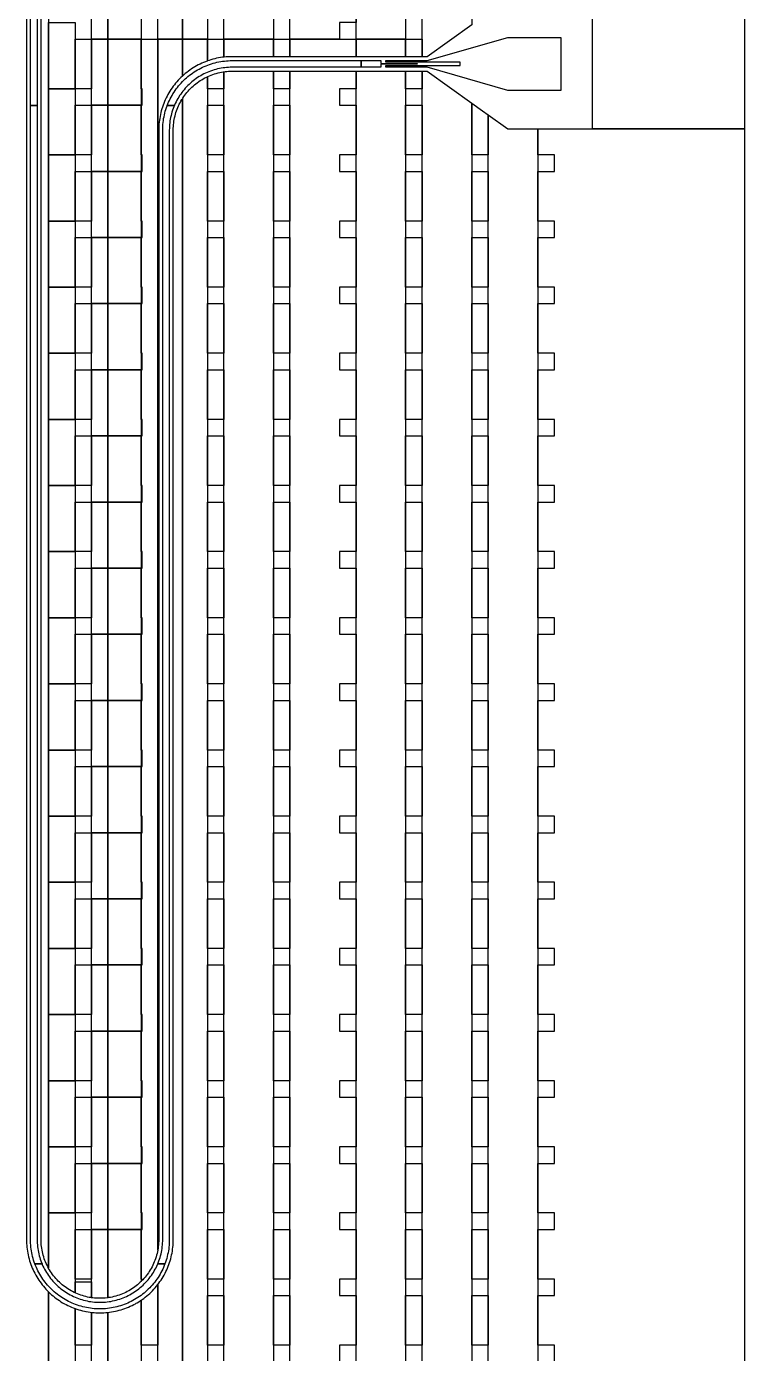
# Model space of a CAD drawing. Extents: x -4500 to 4500, y -3250 to 3250.
# Drawn here: x 3414 to 4500, y -1950 to 57 of the extents above; entities that cross this region are included whole.
import ezdxf

# ---------------------------------------------------------------- set-up
doc = ezdxf.new("R2010")
doc.units = 0
for name, color, linetype in [('L1D10', 1, 'CONTINUOUS'), ('L1D100', 4, 'CONTINUOUS'), ('L1D11', 2, 'CONTINUOUS')]:
    doc.layers.add(name, color=color, linetype=linetype)

# ---------------------------------------------------------------- blocks, each defined once
blk = doc.blocks.new('TOP_main_1_Cheese_100')
at = {"layer": 'L1D100'}
for points in [[(4500, 3250), (4500, -98), (4270, -98), (4270, 98)], [(3447, 2576.026), (3447, -1820.472), (3446.193, -1818.99), (3444.98, -1816.591), (3443.84, -1814.157), (3442.774, -1811.689), (3441.783, -1809.19), (3440.868, -1806.663), (3440.029, -1804.109), (3439.269, -1801.531), (3438.586, -1798.931), (3437.982, -1796.311), (3437.458, -1793.675), (3437.013, -1791.024), (3436.649, -1788.361), (3436.365, -1785.688), (3436.162, -1783.007), (3436.041, -1780.322), (3436, -1777.634), (3436, 1825.634)], [(3414, 1825.634), (3414, -1777.634), (3414.039, -1780.589), (3414.157, -1783.541), (3414.354, -1786.49), (3414.629, -1789.432), (3414.982, -1792.365), (3415.413, -1795.289), (3415.922, -1798.199), (3416.508, -1801.095), (3417.171, -1803.975), (3417.91, -1806.836), (3418.726, -1809.676), (3419.616, -1812.493), (3420.191, -1814.157), (3420.582, -1815.286), (3421.621, -1818.052), (3422.734, -1820.79), (3423.919, -1823.497), (3425.175, -1826.171), (3426.503, -1828.811), (3427.9, -1831.414), (3429.366, -1833.98), (3430.9, -1836.506), (3432.5, -1838.989), (3434.167, -1841.43), (3435.897, -1843.825), (3437.691, -1846.173), (3439.546, -1848.473), (3441.462, -1850.722), (3443.437, -1852.92), (3445.47, -1855.064), (3447, -1856.594), (3447, -2576.026)], [(3812.5, -3250), (3812.5, -11), (3912.5, -11), (3912.5, -37.5), (3887.5, -37.5), (3887.5, -62.5), (3912.5, -62.5), (3912.5, -137.5), (3887.5, -137.5), (3887.5, -162.5), (3912.5, -162.5), (3912.5, -237.5), (3887.5, -237.5), (3887.5, -262.5), (3912.5, -262.5), (3912.5, -337.5), (3887.5, -337.5), (3887.5, -362.5), (3912.5, -362.5), (3912.5, -437.5), (3887.5, -437.5), (3887.5, -462.5), (3912.5, -462.5), (3912.5, -537.5), (3887.5, -537.5), (3887.5, -562.5), (3912.5, -562.5), (3912.5, -637.5), (3887.5, -637.5), (3887.5, -662.5), (3912.5, -662.5), (3912.5, -737.5), (3887.5, -737.5), (3887.5, -762.5), (3912.5, -762.5), (3912.5, -837.5), (3887.5, -837.5), (3887.5, -862.5), (3912.5, -862.5), (3912.5, -937.5), (3887.5, -937.5), (3887.5, -962.5), (3912.5, -962.5), (3912.5, -1037.5), (3887.5, -1037.5), (3887.5, -1062.5), (3912.5, -1062.5), (3912.5, -1137.5), (3887.5, -1137.5), (3887.5, -1162.5), (3912.5, -1162.5), (3912.5, -1237.5), (3887.5, -1237.5), (3887.5, -1262.5), (3912.5, -1262.5), (3912.5, -1337.5), (3887.5, -1337.5), (3887.5, -1362.5), (3912.5, -1362.5), (3912.5, -1437.5), (3887.5, -1437.5), (3887.5, -1462.5), (3912.5, -1462.5), (3912.5, -1537.5), (3887.5, -1537.5), (3887.5, -1562.5), (3912.5, -1562.5), (3912.5, -1637.5), (3887.5, -1637.5), (3887.5, -1662.5), (3912.5, -1662.5), (3912.5, -1737.5), (3887.5, -1737.5), (3887.5, -1762.5), (3912.5, -1762.5), (3912.5, -1837.5), (3887.5, -1837.5), (3887.5, -1862.5), (3912.5, -1862.5), (3912.5, -1937.5), (3887.5, -1937.5), (3887.5, -1962.5)], [(3612.5, -2891.23), (3612.5, -1845.924), (3614.103, -1843.825), (3615.833, -1841.43), (3617.5, -1838.989), (3619.1, -1836.506), (3620.634, -1833.98), (3622.1, -1831.414), (3623.497, -1828.811), (3624.825, -1826.171), (3626.081, -1823.497), (3627.266, -1820.79), (3628.379, -1818.052), (3629.418, -1815.286), (3629.809, -1814.157), (3630.384, -1812.493), (3631.274, -1809.676), (3632.09, -1806.836), (3632.829, -1803.975), (3633.492, -1801.095), (3634.078, -1798.199), (3634.587, -1795.289), (3635.018, -1792.365), (3635.371, -1789.432), (3635.646, -1786.49), (3635.843, -1783.541), (3635.961, -1780.589), (3636, -1777.634), (3636, -99.99), (3636.041, -97.302), (3636.162, -94.617), (3636.365, -91.937), (3636.649, -89.263), (3637.013, -86.6), (3637.458, -83.949), (3637.982, -81.313), (3638.586, -78.693), (3639.269, -76.093), (3640.029, -73.515), (3640.868, -70.961), (3640.93, -70.788), (3641.783, -68.434), (3642.774, -65.935), (3643.84, -63.467), (3644.278, -62.533), (3644.293, -62.5), (3644.98, -61.033), (3646.193, -58.634), (3647.478, -56.273), (3648.834, -53.952), (3649.704, -52.561), (3649.704, -3250)], [(4212.5, -1962.5), (4212.5, -1937.5), (4187.5, -1937.5), (4187.5, -1862.5), (4212.5, -1862.5), (4212.5, -1837.5), (4187.5, -1837.5), (4187.5, -1762.5), (4212.5, -1762.5), (4212.5, -1737.5), (4187.5, -1737.5), (4187.5, -1662.5), (4212.5, -1662.5), (4212.5, -1637.5), (4187.5, -1637.5), (4187.5, -1562.5), (4212.5, -1562.5), (4212.5, -1537.5), (4187.5, -1537.5), (4187.5, -1462.5), (4212.5, -1462.5), (4212.5, -1437.5), (4187.5, -1437.5), (4187.5, -1362.5), (4212.5, -1362.5), (4212.5, -1337.5), (4187.5, -1337.5), (4187.5, -1262.5), (4212.5, -1262.5), (4212.5, -1237.5), (4187.5, -1237.5), (4187.5, -1162.5), (4212.5, -1162.5), (4212.5, -1137.5), (4187.5, -1137.5), (4187.5, -1062.5), (4212.5, -1062.5), (4212.5, -1037.5), (4187.5, -1037.5), (4187.5, -962.5), (4212.5, -962.5), (4212.5, -937.5), (4187.5, -937.5), (4187.5, -862.5), (4212.5, -862.5), (4212.5, -837.5), (4187.5, -837.5), (4187.5, -762.5), (4212.5, -762.5), (4212.5, -737.5), (4187.5, -737.5), (4187.5, -662.5), (4212.5, -662.5), (4212.5, -637.5), (4187.5, -637.5), (4187.5, -562.5), (4212.5, -562.5), (4212.5, -537.5), (4187.5, -537.5), (4187.5, -462.5), (4212.5, -462.5), (4212.5, -437.5), (4187.5, -437.5), (4187.5, -362.5), (4212.5, -362.5), (4212.5, -337.5), (4187.5, -337.5), (4187.5, -262.5), (4212.5, -262.5), (4212.5, -237.5), (4187.5, -237.5), (4187.5, -162.5), (4212.5, -162.5), (4212.5, -137.5), (4187.5, -137.5), (4187.5, -98), (4500, -98), (4500, -3250)], [(3447, -2576.026), (3447, -1856.594), (3447.56, -1857.154), (3449.704, -1859.187), (3451.902, -1861.162), (3454.151, -1863.078), (3456.451, -1864.933), (3458.799, -1866.727), (3461.194, -1868.458), (3463.635, -1870.124), (3466.119, -1871.724), (3468.644, -1873.258), (3471.21, -1874.724), (3473.813, -1876.121), (3476.453, -1877.449), (3479.128, -1878.705), (3481.834, -1879.891), (3484.572, -1881.003), (3487.338, -1882.042), (3487.5, -1882.098), (3487.5, -2584.463)], [(3536.808, -2624.621), (3536.808, -1887.995), (3539.741, -1887.642), (3542.664, -1887.211), (3545.575, -1886.702), (3548.471, -1886.116), (3551.351, -1885.453), (3554.212, -1884.714), (3557.052, -1883.898), (3559.869, -1883.008), (3562.662, -1882.042), (3565.428, -1881.003), (3568.166, -1879.891), (3570.872, -1878.705), (3573.547, -1877.449), (3576.187, -1876.121), (3578.79, -1874.724), (3579.892, -1874.095), (3581.356, -1873.258), (3583.881, -1871.724), (3586.365, -1870.124), (3587.5, -1869.349), (3587.5, -2856.172)], [(3512.5, -2598.889), (3512.5, -1887.912), (3513.192, -1887.995), (3516.135, -1888.27), (3519.083, -1888.467), (3522.035, -1888.585), (3524.99, -1888.624), (3525.01, -1888.624), (3527.965, -1888.585), (3530.917, -1888.467), (3533.865, -1888.27), (3536.808, -1887.995), (3536.808, -2624.621)]]:
    blk.add_lwpolyline(points, dxfattribs=at)
for points in [[(3512.5, 37.5), (3512.5, 137.5), (3536.808, 137.5), (3536.808, 37.5)], [(3536.808, 37.5), (3536.808, 137.5), (3587.5, 137.5), (3587.5, 37.5)], [(3612.5, 37.5), (3612.5, 137.5), (3649.704, 137.5), (3649.704, 37.5)], [(3649.704, 37.5), (3649.704, 137.5), (3687.5, 137.5), (3687.5, 37.5)], [(3712.5, 37.5), (3712.5, 137.5), (3787.5, 137.5), (3787.5, 37.5)], [(3812.5, 37.5), (3812.5, 137.5), (3912.5, 137.5), (3912.5, 62.5), (3887.5, 62.5), (3887.5, 37.5)], [(3912.5, 37.5), (3912.5, 137.5), (3987.5, 137.5), (3987.5, 37.5)], [(4012.5, 11), (4012.5, 137.5), (4087.5, 137.5), (4087.5, 59.135), (4020, 11)], [(3447, -37.5), (3447, 62.5), (3487.5, 62.5), (3487.5, -37.5)], [(3487.5, -37.5), (3487.5, 37.5), (3512.5, 37.5), (3512.5, -37.5)], [(3512.5, -62.5), (3512.5, 37.5), (3536.808, 37.5), (3536.808, -62.5)], [(3536.808, -62.5), (3536.808, 37.5), (3587.5, 37.5), (3587.5, -62.5)], [(3589, -1839.462), (3589, -1837.5), (3587.5, -1837.5), (3587.5, -1762.5), (3589, -1762.5), (3589, -1737.5), (3587.5, -1737.5), (3587.5, -1662.5), (3589, -1662.5), (3589, -1637.5), (3587.5, -1637.5), (3587.5, -1562.5), (3589, -1562.5), (3589, -1537.5), (3587.5, -1537.5), (3587.5, -1462.5), (3589, -1462.5), (3589, -1437.5), (3587.5, -1437.5), (3587.5, -1362.5), (3589, -1362.5), (3589, -1337.5), (3587.5, -1337.5), (3587.5, -1262.5), (3589, -1262.5), (3589, -1237.5), (3587.5, -1237.5), (3587.5, -1162.5), (3589, -1162.5), (3589, -1137.5), (3587.5, -1137.5), (3587.5, -1062.5), (3589, -1062.5), (3589, -1037.5), (3587.5, -1037.5), (3587.5, -962.5), (3589, -962.5), (3589, -937.5), (3587.5, -937.5), (3587.5, -862.5), (3589, -862.5), (3589, -837.5), (3587.5, -837.5), (3587.5, -762.5), (3589, -762.5), (3589, -737.5), (3587.5, -737.5), (3587.5, -662.5), (3589, -662.5), (3589, -637.5), (3587.5, -637.5), (3587.5, -562.5), (3589, -562.5), (3589, -537.5), (3587.5, -537.5), (3587.5, -462.5), (3589, -462.5), (3589, -437.5), (3587.5, -437.5), (3587.5, -362.5), (3589, -362.5), (3589, -337.5), (3587.5, -337.5), (3587.5, -262.5), (3589, -262.5), (3589, -237.5), (3587.5, -237.5), (3587.5, -162.5), (3589, -162.5), (3589, -137.5), (3587.5, -137.5), (3587.5, -62.5), (3589, -62.5), (3589, -37.5), (3587.5, -37.5), (3587.5, 37.5), (3612.5, 37.5), (3612.5, -1793.888), (3612.018, -1796.311), (3611.414, -1798.931), (3610.731, -1801.531), (3609.971, -1804.109), (3609.132, -1806.663), (3608.217, -1809.19), (3607.226, -1811.689), (3606.16, -1814.157), (3605.02, -1816.591), (3603.807, -1818.99), (3602.522, -1821.351), (3601.166, -1823.672), (3599.741, -1825.951), (3598.247, -1828.186), (3596.687, -1830.375), (3595.061, -1832.516), (3593.372, -1834.607), (3591.62, -1836.645), (3589.807, -1838.63)], [(3612.5, -1793.888), (3612.5, 37.5), (3649.704, 37.5), (3649.704, -18.437), (3647.56, -20.47), (3645.47, -22.56), (3643.437, -24.704), (3641.462, -26.902), (3639.546, -29.151), (3637.691, -31.451), (3635.897, -33.799), (3634.167, -36.194), (3632.5, -38.635), (3630.9, -41.119), (3629.366, -43.644), (3627.9, -46.21), (3626.503, -48.813), (3625.175, -51.453), (3623.919, -54.128), (3622.734, -56.834), (3621.621, -59.572), (3620.582, -62.338), (3620.514, -62.533), (3619.616, -65.131), (3618.726, -67.948), (3617.91, -70.788), (3617.171, -73.649), (3616.508, -76.529), (3615.922, -79.425), (3615.413, -82.336), (3614.982, -85.259), (3614.629, -88.192), (3614.354, -91.135), (3614.157, -94.083), (3614.039, -97.035), (3614, -99.99), (3614, -1777.634), (3613.959, -1780.322), (3613.838, -1783.007), (3613.635, -1785.688), (3613.351, -1788.361), (3612.987, -1791.024), (3612.542, -1793.675)], [(3649.704, -18.437), (3649.704, 37.5), (3687.5, 37.5), (3687.5, 4.474), (3687.338, 4.418), (3684.572, 3.379), (3681.834, 2.266), (3679.128, 1.081), (3676.453, -0.175), (3673.813, -1.503), (3671.21, -2.9), (3668.644, -4.366), (3666.119, -5.9), (3663.635, -7.5), (3661.194, -9.167), (3658.799, -10.897), (3656.451, -12.691), (3654.151, -14.546), (3651.902, -16.462)], [(3687.5, 4.474), (3687.5, 37.5), (3712.5, 37.5), (3712.5, 10.288), (3710.259, 10.018), (3707.336, 9.587), (3704.425, 9.078), (3701.529, 8.492), (3698.649, 7.829), (3695.788, 7.09), (3692.948, 6.274), (3690.131, 5.384)], [(3712.5, 10.288), (3712.5, 37.5), (3787.5, 37.5), (3787.5, 11), (3724.99, 11), (3722.035, 10.961), (3719.083, 10.843), (3716.135, 10.646), (3713.192, 10.371)], [(3787.5, 11), (3787.5, 37.5), (3812.5, 37.5), (3812.5, 11)], [(3812.5, 11), (3812.5, 37.5), (3912.5, 37.5), (3912.5, 11)], [(3912.5, 11), (3912.5, 37.5), (3987.5, 37.5), (3987.5, 11)], [(3987.5, 11), (3987.5, 37.5), (4012.5, 37.5), (4012.5, 11)], [(3649.704, -3250), (3649.704, -52.561), (3650.259, -51.673), (3651.753, -49.438), (3653.313, -47.249), (3654.939, -45.108), (3656.628, -43.017), (3658.38, -40.979), (3660.193, -38.994), (3662.065, -37.065), (3663.994, -35.193), (3665.979, -33.38), (3668.017, -31.628), (3670.108, -29.939), (3672.249, -28.313), (3674.438, -26.753), (3676.673, -25.259), (3678.952, -23.834), (3681.273, -22.478), (3683.634, -21.193), (3686.033, -19.98), (3687.5, -19.293), (3687.5, -3250)], [(3687.5, -37.5), (3687.5, -19.293), (3688.467, -18.84), (3690.935, -17.774), (3693.434, -16.783), (3695.961, -15.868), (3698.515, -15.029), (3701.093, -14.269), (3703.693, -13.586), (3706.313, -12.982), (3708.949, -12.458), (3711.6, -12.013), (3712.5, -11.89), (3712.5, -37.5)], [(3712.5, -3250), (3712.5, -11.89), (3714.263, -11.649), (3716.937, -11.365), (3719.617, -11.162), (3722.302, -11.041), (3724.99, -11), (3787.5, -11), (3787.5, -3250)], [(3787.5, -37.5), (3787.5, -11), (3812.5, -11), (3812.5, -37.5)], [(3912.5, -3250), (3912.5, -11), (3987.5, -11), (3987.5, -3250)], [(3987.5, -37.5), (3987.5, -11), (4012.5, -11), (4012.5, -37.5)], [(4012.5, -3250), (4012.5, -11), (4020, -11), (4087.5, -59.135), (4087.5, -3250)], [(3447, -137.5), (3447, -37.5), (3487.5, -37.5), (3487.5, -137.5)], [(4087.5, -137.5), (4087.5, -59.135), (4103.841, -70.788), (4112.5, -76.963), (4112.5, -137.5)], [(3487.5, -137.5), (3487.5, -62.5), (3512.5, -62.5), (3512.5, -137.5)], [(3512.5, -162.5), (3512.5, -62.5), (3536.808, -62.5), (3536.808, -162.5)], [(3536.808, -162.5), (3536.808, -62.5), (3587.5, -62.5), (3587.5, -162.5)], [(3687.5, -137.5), (3687.5, -62.5), (3712.5, -62.5), (3712.5, -137.5)], [(3787.5, -137.5), (3787.5, -62.5), (3812.5, -62.5), (3812.5, -137.5)], [(3987.5, -137.5), (3987.5, -62.5), (4012.5, -62.5), (4012.5, -137.5)], [(4112.5, -3250), (4112.5, -76.963), (4142, -98), (4187.5, -98), (4187.5, -3250)], [(3447, -237.5), (3447, -137.5), (3487.5, -137.5), (3487.5, -237.5)], [(3487.5, -237.5), (3487.5, -162.5), (3512.5, -162.5), (3512.5, -237.5)], [(3512.5, -262.5), (3512.5, -162.5), (3536.808, -162.5), (3536.808, -262.5)], [(3536.808, -262.5), (3536.808, -162.5), (3587.5, -162.5), (3587.5, -262.5)], [(3687.5, -237.5), (3687.5, -162.5), (3712.5, -162.5), (3712.5, -237.5)], [(3787.5, -237.5), (3787.5, -162.5), (3812.5, -162.5), (3812.5, -237.5)], [(3987.5, -237.5), (3987.5, -162.5), (4012.5, -162.5), (4012.5, -237.5)], [(4087.5, -237.5), (4087.5, -162.5), (4112.5, -162.5), (4112.5, -237.5)], [(3447, -337.5), (3447, -237.5), (3487.5, -237.5), (3487.5, -337.5)], [(3487.5, -337.5), (3487.5, -262.5), (3512.5, -262.5), (3512.5, -337.5)], [(3512.5, -362.5), (3512.5, -262.5), (3536.808, -262.5), (3536.808, -362.5)], [(3536.808, -362.5), (3536.808, -262.5), (3587.5, -262.5), (3587.5, -362.5)], [(3687.5, -337.5), (3687.5, -262.5), (3712.5, -262.5), (3712.5, -337.5)], [(3787.5, -337.5), (3787.5, -262.5), (3812.5, -262.5), (3812.5, -337.5)], [(3987.5, -337.5), (3987.5, -262.5), (4012.5, -262.5), (4012.5, -337.5)], [(4087.5, -337.5), (4087.5, -262.5), (4112.5, -262.5), (4112.5, -337.5)], [(3447, -437.5), (3447, -337.5), (3487.5, -337.5), (3487.5, -437.5)], [(3487.5, -437.5), (3487.5, -362.5), (3512.5, -362.5), (3512.5, -437.5)], [(3512.5, -462.5), (3512.5, -362.5), (3536.808, -362.5), (3536.808, -462.5)], [(3536.808, -462.5), (3536.808, -362.5), (3587.5, -362.5), (3587.5, -462.5)], [(3687.5, -437.5), (3687.5, -362.5), (3712.5, -362.5), (3712.5, -437.5)], [(3787.5, -437.5), (3787.5, -362.5), (3812.5, -362.5), (3812.5, -437.5)], [(3987.5, -437.5), (3987.5, -362.5), (4012.5, -362.5), (4012.5, -437.5)], [(4087.5, -437.5), (4087.5, -362.5), (4112.5, -362.5), (4112.5, -437.5)], [(3447, -537.5), (3447, -437.5), (3487.5, -437.5), (3487.5, -537.5)], [(3487.5, -537.5), (3487.5, -462.5), (3512.5, -462.5), (3512.5, -537.5)], [(3512.5, -562.5), (3512.5, -462.5), (3536.808, -462.5), (3536.808, -562.5)], [(3536.808, -562.5), (3536.808, -462.5), (3587.5, -462.5), (3587.5, -562.5)], [(3687.5, -537.5), (3687.5, -462.5), (3712.5, -462.5), (3712.5, -537.5)], [(3787.5, -537.5), (3787.5, -462.5), (3812.5, -462.5), (3812.5, -537.5)], [(3987.5, -537.5), (3987.5, -462.5), (4012.5, -462.5), (4012.5, -537.5)], [(4087.5, -537.5), (4087.5, -462.5), (4112.5, -462.5), (4112.5, -537.5)], [(3447, -637.5), (3447, -537.5), (3487.5, -537.5), (3487.5, -637.5)], [(3487.5, -637.5), (3487.5, -562.5), (3512.5, -562.5), (3512.5, -637.5)], [(3512.5, -662.5), (3512.5, -562.5), (3536.808, -562.5), (3536.808, -662.5)], [(3536.808, -662.5), (3536.808, -562.5), (3587.5, -562.5), (3587.5, -662.5)], [(3687.5, -637.5), (3687.5, -562.5), (3712.5, -562.5), (3712.5, -637.5)], [(3787.5, -637.5), (3787.5, -562.5), (3812.5, -562.5), (3812.5, -637.5)], [(3987.5, -637.5), (3987.5, -562.5), (4012.5, -562.5), (4012.5, -637.5)], [(4087.5, -637.5), (4087.5, -562.5), (4112.5, -562.5), (4112.5, -637.5)], [(3447, -737.5), (3447, -637.5), (3487.5, -637.5), (3487.5, -737.5)], [(3487.5, -737.5), (3487.5, -662.5), (3512.5, -662.5), (3512.5, -737.5)], [(3512.5, -762.5), (3512.5, -662.5), (3536.808, -662.5), (3536.808, -762.5)], [(3536.808, -762.5), (3536.808, -662.5), (3587.5, -662.5), (3587.5, -762.5)], [(3687.5, -737.5), (3687.5, -662.5), (3712.5, -662.5), (3712.5, -737.5)], [(3787.5, -737.5), (3787.5, -662.5), (3812.5, -662.5), (3812.5, -737.5)], [(3987.5, -737.5), (3987.5, -662.5), (4012.5, -662.5), (4012.5, -737.5)], [(4087.5, -737.5), (4087.5, -662.5), (4112.5, -662.5), (4112.5, -737.5)], [(3447, -837.5), (3447, -737.5), (3487.5, -737.5), (3487.5, -837.5)], [(3487.5, -837.5), (3487.5, -762.5), (3512.5, -762.5), (3512.5, -837.5)], [(3512.5, -862.5), (3512.5, -762.5), (3536.808, -762.5), (3536.808, -862.5)], [(3536.808, -862.5), (3536.808, -762.5), (3587.5, -762.5), (3587.5, -862.5)], [(3687.5, -837.5), (3687.5, -762.5), (3712.5, -762.5), (3712.5, -837.5)], [(3787.5, -837.5), (3787.5, -762.5), (3812.5, -762.5), (3812.5, -837.5)], [(3987.5, -837.5), (3987.5, -762.5), (4012.5, -762.5), (4012.5, -837.5)], [(4087.5, -837.5), (4087.5, -762.5), (4112.5, -762.5), (4112.5, -837.5)], [(3447, -937.5), (3447, -837.5), (3487.5, -837.5), (3487.5, -937.5)], [(3487.5, -937.5), (3487.5, -862.5), (3512.5, -862.5), (3512.5, -937.5)], [(3512.5, -962.5), (3512.5, -862.5), (3536.808, -862.5), (3536.808, -962.5)], [(3536.808, -962.5), (3536.808, -862.5), (3587.5, -862.5), (3587.5, -962.5)], [(3687.5, -937.5), (3687.5, -862.5), (3712.5, -862.5), (3712.5, -937.5)], [(3787.5, -937.5), (3787.5, -862.5), (3812.5, -862.5), (3812.5, -937.5)], [(3987.5, -937.5), (3987.5, -862.5), (4012.5, -862.5), (4012.5, -937.5)], [(4087.5, -937.5), (4087.5, -862.5), (4112.5, -862.5), (4112.5, -937.5)], [(3447, -1037.5), (3447, -937.5), (3487.5, -937.5), (3487.5, -1037.5)], [(3487.5, -1037.5), (3487.5, -962.5), (3512.5, -962.5), (3512.5, -1037.5)], [(3512.5, -1062.5), (3512.5, -962.5), (3536.808, -962.5), (3536.808, -1062.5)], [(3536.808, -1062.5), (3536.808, -962.5), (3587.5, -962.5), (3587.5, -1062.5)], [(3687.5, -1037.5), (3687.5, -962.5), (3712.5, -962.5), (3712.5, -1037.5)], [(3787.5, -1037.5), (3787.5, -962.5), (3812.5, -962.5), (3812.5, -1037.5)], [(3987.5, -1037.5), (3987.5, -962.5), (4012.5, -962.5), (4012.5, -1037.5)], [(4087.5, -1037.5), (4087.5, -962.5), (4112.5, -962.5), (4112.5, -1037.5)], [(3447, -1137.5), (3447, -1037.5), (3487.5, -1037.5), (3487.5, -1137.5)], [(3487.5, -1137.5), (3487.5, -1062.5), (3512.5, -1062.5), (3512.5, -1137.5)], [(3512.5, -1162.5), (3512.5, -1062.5), (3536.808, -1062.5), (3536.808, -1162.5)], [(3536.808, -1162.5), (3536.808, -1062.5), (3587.5, -1062.5), (3587.5, -1162.5)], [(3687.5, -1137.5), (3687.5, -1062.5), (3712.5, -1062.5), (3712.5, -1137.5)], [(3787.5, -1137.5), (3787.5, -1062.5), (3812.5, -1062.5), (3812.5, -1137.5)], [(3987.5, -1137.5), (3987.5, -1062.5), (4012.5, -1062.5), (4012.5, -1137.5)], [(4087.5, -1137.5), (4087.5, -1062.5), (4112.5, -1062.5), (4112.5, -1137.5)], [(3447, -1237.5), (3447, -1137.5), (3487.5, -1137.5), (3487.5, -1237.5)], [(3487.5, -1237.5), (3487.5, -1162.5), (3512.5, -1162.5), (3512.5, -1237.5)], [(3512.5, -1262.5), (3512.5, -1162.5), (3536.808, -1162.5), (3536.808, -1262.5)], [(3536.808, -1262.5), (3536.808, -1162.5), (3587.5, -1162.5), (3587.5, -1262.5)], [(3687.5, -1237.5), (3687.5, -1162.5), (3712.5, -1162.5), (3712.5, -1237.5)], [(3787.5, -1237.5), (3787.5, -1162.5), (3812.5, -1162.5), (3812.5, -1237.5)], [(3987.5, -1237.5), (3987.5, -1162.5), (4012.5, -1162.5), (4012.5, -1237.5)], [(4087.5, -1237.5), (4087.5, -1162.5), (4112.5, -1162.5), (4112.5, -1237.5)], [(3447, -1337.5), (3447, -1237.5), (3487.5, -1237.5), (3487.5, -1337.5)], [(3487.5, -1337.5), (3487.5, -1262.5), (3512.5, -1262.5), (3512.5, -1337.5)], [(3512.5, -1362.5), (3512.5, -1262.5), (3536.808, -1262.5), (3536.808, -1362.5)], [(3536.808, -1362.5), (3536.808, -1262.5), (3587.5, -1262.5), (3587.5, -1362.5)], [(3687.5, -1337.5), (3687.5, -1262.5), (3712.5, -1262.5), (3712.5, -1337.5)], [(3787.5, -1337.5), (3787.5, -1262.5), (3812.5, -1262.5), (3812.5, -1337.5)], [(3987.5, -1337.5), (3987.5, -1262.5), (4012.5, -1262.5), (4012.5, -1337.5)], [(4087.5, -1337.5), (4087.5, -1262.5), (4112.5, -1262.5), (4112.5, -1337.5)], [(3447, -1437.5), (3447, -1337.5), (3487.5, -1337.5), (3487.5, -1437.5)], [(3487.5, -1437.5), (3487.5, -1362.5), (3512.5, -1362.5), (3512.5, -1437.5)], [(3512.5, -1462.5), (3512.5, -1362.5), (3536.808, -1362.5), (3536.808, -1462.5)], [(3536.808, -1462.5), (3536.808, -1362.5), (3587.5, -1362.5), (3587.5, -1462.5)], [(3687.5, -1437.5), (3687.5, -1362.5), (3712.5, -1362.5), (3712.5, -1437.5)], [(3787.5, -1437.5), (3787.5, -1362.5), (3812.5, -1362.5), (3812.5, -1437.5)], [(3987.5, -1437.5), (3987.5, -1362.5), (4012.5, -1362.5), (4012.5, -1437.5)], [(4087.5, -1437.5), (4087.5, -1362.5), (4112.5, -1362.5), (4112.5, -1437.5)], [(3447, -1537.5), (3447, -1437.5), (3487.5, -1437.5), (3487.5, -1537.5)], [(3487.5, -1537.5), (3487.5, -1462.5), (3512.5, -1462.5), (3512.5, -1537.5)], [(3512.5, -1562.5), (3512.5, -1462.5), (3536.808, -1462.5), (3536.808, -1562.5)], [(3536.808, -1562.5), (3536.808, -1462.5), (3587.5, -1462.5), (3587.5, -1562.5)], [(3687.5, -1537.5), (3687.5, -1462.5), (3712.5, -1462.5), (3712.5, -1537.5)], [(3787.5, -1537.5), (3787.5, -1462.5), (3812.5, -1462.5), (3812.5, -1537.5)], [(3987.5, -1537.5), (3987.5, -1462.5), (4012.5, -1462.5), (4012.5, -1537.5)], [(4087.5, -1537.5), (4087.5, -1462.5), (4112.5, -1462.5), (4112.5, -1537.5)], [(3447, -1637.5), (3447, -1537.5), (3487.5, -1537.5), (3487.5, -1637.5)], [(3487.5, -1637.5), (3487.5, -1562.5), (3512.5, -1562.5), (3512.5, -1637.5)], [(3512.5, -1662.5), (3512.5, -1562.5), (3536.808, -1562.5), (3536.808, -1662.5)], [(3536.808, -1662.5), (3536.808, -1562.5), (3587.5, -1562.5), (3587.5, -1662.5)], [(3687.5, -1637.5), (3687.5, -1562.5), (3712.5, -1562.5), (3712.5, -1637.5)], [(3787.5, -1637.5), (3787.5, -1562.5), (3812.5, -1562.5), (3812.5, -1637.5)], [(3987.5, -1637.5), (3987.5, -1562.5), (4012.5, -1562.5), (4012.5, -1637.5)], [(4087.5, -1637.5), (4087.5, -1562.5), (4112.5, -1562.5), (4112.5, -1637.5)], [(3447, -1737.5), (3447, -1637.5), (3487.5, -1637.5), (3487.5, -1737.5)], [(3487.5, -1737.5), (3487.5, -1662.5), (3512.5, -1662.5), (3512.5, -1737.5)], [(3512.5, -1762.5), (3512.5, -1662.5), (3536.808, -1662.5), (3536.808, -1762.5)], [(3536.808, -1762.5), (3536.808, -1662.5), (3587.5, -1662.5), (3587.5, -1762.5)], [(3687.5, -1737.5), (3687.5, -1662.5), (3712.5, -1662.5), (3712.5, -1737.5)], [(3787.5, -1737.5), (3787.5, -1662.5), (3812.5, -1662.5), (3812.5, -1737.5)], [(3987.5, -1737.5), (3987.5, -1662.5), (4012.5, -1662.5), (4012.5, -1737.5)], [(4087.5, -1737.5), (4087.5, -1662.5), (4112.5, -1662.5), (4112.5, -1737.5)], [(3487.5, -1858.331), (3486.033, -1857.644), (3483.634, -1856.431), (3481.273, -1855.146), (3478.952, -1853.79), (3476.673, -1852.365), (3474.438, -1850.871), (3472.249, -1849.311), (3470.108, -1847.686), (3468.017, -1845.996), (3465.979, -1844.244), (3463.994, -1842.431), (3462.065, -1840.56), (3460.193, -1838.63), (3459.16, -1837.5), (3458.38, -1836.645), (3456.628, -1834.607), (3454.939, -1832.516), (3453.313, -1830.375), (3451.753, -1828.186), (3450.259, -1825.951), (3448.834, -1823.672), (3447.478, -1821.351), (3447, -1820.472), (3447, -1737.5), (3487.5, -1737.5)], [(3487.5, -1837.5), (3487.5, -1762.5), (3512.5, -1762.5), (3512.5, -1837.5)], [(3524.99, -1866.624), (3522.302, -1866.584), (3519.617, -1866.462), (3516.937, -1866.259), (3514.263, -1865.975), (3512.5, -1865.734), (3512.5, -1762.5), (3536.808, -1762.5), (3536.808, -1865.829), (3535.737, -1865.975), (3533.063, -1866.259), (3530.383, -1866.462), (3527.698, -1866.584), (3525.01, -1866.624)], [(3536.808, -1865.829), (3536.808, -1762.5), (3587.5, -1762.5), (3587.5, -1840.982), (3586.006, -1842.431), (3584.021, -1844.244), (3581.983, -1845.996), (3579.892, -1847.686), (3577.751, -1849.311), (3575.562, -1850.871), (3573.327, -1852.365), (3571.048, -1853.79), (3568.727, -1855.146), (3566.366, -1856.431), (3563.967, -1857.644), (3561.533, -1858.784), (3559.065, -1859.85), (3556.566, -1860.841), (3554.039, -1861.756), (3551.485, -1862.595), (3548.907, -1863.356), (3546.307, -1864.038), (3543.687, -1864.642), (3541.051, -1865.166), (3538.4, -1865.611)], [(3687.5, -1837.5), (3687.5, -1762.5), (3712.5, -1762.5), (3712.5, -1837.5)], [(3787.5, -1837.5), (3787.5, -1762.5), (3812.5, -1762.5), (3812.5, -1837.5)], [(3987.5, -1837.5), (3987.5, -1762.5), (4012.5, -1762.5), (4012.5, -1837.5)], [(4087.5, -1837.5), (4087.5, -1762.5), (4112.5, -1762.5), (4112.5, -1837.5)], [(3512.5, -1865.734), (3511.6, -1865.611), (3508.949, -1865.166), (3506.313, -1864.642), (3503.693, -1864.038), (3501.093, -1863.356), (3498.515, -1862.595), (3495.961, -1861.756), (3493.434, -1860.841), (3490.935, -1859.85), (3488.467, -1858.784), (3487.5, -1858.331), (3487.5, -1841.624), (3512.5, -1841.624)], [(3587.5, -1937.5), (3587.5, -1869.349), (3588.806, -1868.458), (3591.201, -1866.727), (3593.549, -1864.933), (3595.849, -1863.078), (3596.527, -1862.5), (3598.098, -1861.162), (3600.296, -1859.187), (3602.44, -1857.154), (3604.53, -1855.064), (3606.563, -1852.92), (3608.538, -1850.722), (3610.454, -1848.473), (3612.309, -1846.173), (3612.5, -1845.924), (3612.5, -1937.5)], [(3687.5, -1937.5), (3687.5, -1862.5), (3712.5, -1862.5), (3712.5, -1937.5)], [(3787.5, -1937.5), (3787.5, -1862.5), (3812.5, -1862.5), (3812.5, -1937.5)], [(3987.5, -1937.5), (3987.5, -1862.5), (4012.5, -1862.5), (4012.5, -1937.5)], [(4087.5, -1937.5), (4087.5, -1862.5), (4112.5, -1862.5), (4112.5, -1937.5)], [(3487.5, -1937.5), (3487.5, -1882.098), (3490.131, -1883.008), (3492.948, -1883.898), (3495.788, -1884.714), (3498.649, -1885.453), (3501.529, -1886.116), (3503.693, -1886.554), (3504.425, -1886.702), (3507.336, -1887.211), (3510.259, -1887.642), (3512.5, -1887.912), (3512.5, -1937.5)]]:
    blk.add_lwpolyline(points, close=True, dxfattribs=at)
blk = doc.blocks.new('TOP_main_1')
at = {"layer": 'L1D10'}
for points in [[(4142, -40), (4020, -5), (4020, -5), (3957.5, -5), (3957.5, -2.5), (4070, -2.5), (4070, 2.5), (3957.5, 2.5), (3957.5, 5), (4020, 5), (4142, 40), (4222, 40), (4222, -40)], [(3920, -5), (3920, 5), (3950, 5), (3950, 0.5), (4005, 0.5), (4005, 0.5), (4005, -0.5), (3950, -0.5), (3950, -5)]]:
    blk.add_lwpolyline(points, close=True, dxfattribs=at)
at = {"layer": 'L1D11'}
blk.add_lwpolyline([(3430, 1825.634), (3430, -62.823), (3420, -62.823), (3420, 1825.634)], dxfattribs=at)
for points in [[(3626.803, -62.823), (3627.717, -60.481), (3628.843, -57.816), (3630.042, -55.183), (3631.312, -52.584), (3632.654, -50.02), (3634.066, -47.495), (3635.547, -45.01), (3637.096, -42.566), (3638.712, -40.166), (3640.393, -37.811), (3642.138, -35.504), (3643.946, -33.245), (3645.816, -31.038), (3647.746, -28.882), (3649.735, -26.781), (3651.781, -24.735), (3653.882, -22.746), (3656.038, -20.816), (3658.245, -18.946), (3660.504, -17.138), (3662.811, -15.393), (3665.166, -13.712), (3667.566, -12.096), (3670.01, -10.547), (3672.495, -9.066), (3675.02, -7.654), (3677.584, -6.312), (3680.183, -5.042), (3682.816, -3.843), (3685.481, -2.717), (3688.177, -1.666), (3690.9, -0.689), (3693.649, 0.213), (3696.422, 1.039), (3699.216, 1.787), (3702.031, 2.459), (3704.862, 3.053), (3707.709, 3.568), (3710.569, 4.005), (3713.44, 4.363), (3716.32, 4.641), (3719.206, 4.841), (3722.097, 4.96), (3724.99, 5), (3920, 5), (3920, -5), (3724.99, -5), (3722.227, -5.04), (3719.467, -5.161), (3716.711, -5.361), (3713.962, -5.642), (3711.223, -6.003), (3708.495, -6.443), (3705.781, -6.962), (3703.084, -7.56), (3700.405, -8.237), (3697.747, -8.991), (3695.111, -9.821), (3692.502, -10.729), (3689.919, -11.711), (3687.366, -12.769), (3684.845, -13.9), (3682.359, -15.104), (3679.908, -16.38), (3677.495, -17.726), (3675.122, -19.142), (3672.792, -20.627), (3670.506, -22.179), (3668.266, -23.796), (3666.074, -25.478), (3663.932, -27.223), (3661.841, -29.03), (3659.804, -30.897), (3657.822, -32.822), (3655.897, -34.804), (3654.03, -36.841), (3652.223, -38.932), (3650.478, -41.074), (3648.796, -43.266), (3647.179, -45.506), (3645.627, -47.792), (3644.142, -50.122), (3642.726, -52.495), (3641.38, -54.908), (3640.104, -57.359), (3638.9, -59.845), (3637.769, -62.366), (3637.579, -62.823)], [(3426.666, -1814.448), (3425.689, -1811.724), (3424.787, -1808.975), (3423.961, -1806.202), (3423.213, -1803.408), (3422.541, -1800.593), (3421.947, -1797.762), (3421.432, -1794.915), (3420.995, -1792.055), (3420.637, -1789.184), (3420.359, -1786.304), (3420.159, -1783.418), (3420.04, -1780.527), (3420, -1777.634), (3420, -62.823), (3430, -62.823), (3430, -1777.634), (3430.04, -1780.397), (3430.161, -1783.157), (3430.361, -1785.913), (3430.642, -1788.662), (3431.003, -1791.401), (3431.443, -1794.129), (3431.962, -1796.843), (3432.56, -1799.54), (3433.237, -1802.219), (3433.991, -1804.878), (3434.821, -1807.513), (3435.729, -1810.123), (3436.711, -1812.705), (3437.433, -1814.448)], [(3612.567, -1814.448), (3613.289, -1812.705), (3614.271, -1810.123), (3615.179, -1807.513), (3616.009, -1804.878), (3616.763, -1802.219), (3617.44, -1799.54), (3618.038, -1796.843), (3618.557, -1794.129), (3618.997, -1791.401), (3619.358, -1788.662), (3619.639, -1785.913), (3619.839, -1783.157), (3619.96, -1780.397), (3620, -1777.634), (3620, -99.99), (3620.04, -97.097), (3620.159, -94.206), (3620.359, -91.32), (3620.637, -88.44), (3620.995, -85.569), (3621.432, -82.709), (3621.947, -79.862), (3622.541, -77.031), (3623.213, -74.216), (3623.961, -71.422), (3624.787, -68.649), (3625.689, -65.9), (3626.666, -63.177), (3626.803, -62.823), (3637.579, -62.823), (3636.711, -64.919), (3635.729, -67.502), (3634.821, -70.111), (3633.991, -72.747), (3633.237, -75.405), (3632.56, -78.084), (3631.962, -80.781), (3631.443, -83.495), (3631.003, -86.223), (3630.642, -88.962), (3630.361, -91.711), (3630.161, -94.467), (3630.04, -97.227), (3630, -99.99), (3630, -1777.634), (3629.96, -1780.527), (3629.841, -1783.418), (3629.641, -1786.304), (3629.363, -1789.184), (3629.005, -1792.055), (3628.568, -1794.915), (3628.053, -1797.762), (3627.459, -1800.593), (3626.787, -1803.408), (3626.039, -1806.202), (3625.213, -1808.975), (3624.311, -1811.724), (3623.334, -1814.448)], [(3524.99, -1882.624), (3522.097, -1882.584), (3519.206, -1882.465), (3516.32, -1882.266), (3513.44, -1881.987), (3510.569, -1881.629), (3507.709, -1881.192), (3504.862, -1880.677), (3502.031, -1880.083), (3499.216, -1879.411), (3496.422, -1878.663), (3493.649, -1877.837), (3490.9, -1876.935), (3488.177, -1875.958), (3485.481, -1874.907), (3482.816, -1873.781), (3480.183, -1872.583), (3477.584, -1871.312), (3475.02, -1869.97), (3472.495, -1868.558), (3470.01, -1867.077), (3467.566, -1865.528), (3465.166, -1863.913), (3462.811, -1862.231), (3460.504, -1860.486), (3458.245, -1858.678), (3456.038, -1856.808), (3453.882, -1854.878), (3451.781, -1852.889), (3449.735, -1850.843), (3447.746, -1848.742), (3445.816, -1846.587), (3443.946, -1844.379), (3442.138, -1842.12), (3440.393, -1839.813), (3438.712, -1837.458), (3437.096, -1835.058), (3435.547, -1832.615), (3434.066, -1830.129), (3432.654, -1827.604), (3431.312, -1825.041), (3430.042, -1822.441), (3428.843, -1819.808), (3427.717, -1817.143), (3426.666, -1814.448), (3437.433, -1814.448), (3437.769, -1815.258), (3438.9, -1817.779), (3440.104, -1820.266), (3441.38, -1822.716), (3442.726, -1825.129), (3444.142, -1827.502), (3445.627, -1829.832), (3447.179, -1832.118), (3448.796, -1834.358), (3450.478, -1836.55), (3452.223, -1838.693), (3454.03, -1840.783), (3455.897, -1842.82), (3457.822, -1844.802), (3459.804, -1846.727), (3461.841, -1848.594), (3463.932, -1850.401), (3466.074, -1852.146), (3468.266, -1853.828), (3470.506, -1855.445), (3472.792, -1856.997), (3475.122, -1858.482), (3477.495, -1859.898), (3479.908, -1861.244), (3482.359, -1862.52), (3484.845, -1863.724), (3487.366, -1864.855), (3489.919, -1865.913), (3492.502, -1866.896), (3495.111, -1867.803), (3497.747, -1868.634), (3500.405, -1869.387), (3503.084, -1870.064), (3505.781, -1870.662), (3508.495, -1871.181), (3511.223, -1871.621), (3513.962, -1871.982), (3516.711, -1872.263), (3519.467, -1872.463), (3522.227, -1872.584), (3524.99, -1872.624), (3525.01, -1872.624), (3527.773, -1872.584), (3530.533, -1872.463), (3533.289, -1872.263), (3536.038, -1871.982), (3538.777, -1871.621), (3541.505, -1871.181), (3544.219, -1870.662), (3546.916, -1870.064), (3549.595, -1869.387), (3552.253, -1868.634), (3554.889, -1867.803), (3557.498, -1866.896), (3560.081, -1865.913), (3562.634, -1864.855), (3565.155, -1863.724), (3567.641, -1862.52), (3570.092, -1861.244), (3572.505, -1859.898), (3574.878, -1858.482), (3577.208, -1856.997), (3579.494, -1855.445), (3581.734, -1853.828), (3583.926, -1852.146), (3586.068, -1850.401), (3588.159, -1848.594), (3590.196, -1846.727), (3592.178, -1844.802), (3594.103, -1842.82), (3595.97, -1840.783), (3597.777, -1838.693), (3599.522, -1836.55), (3601.204, -1834.358), (3602.821, -1832.118), (3604.373, -1829.832), (3605.858, -1827.502), (3607.274, -1825.129), (3608.62, -1822.716), (3609.896, -1820.266), (3611.1, -1817.779), (3612.231, -1815.258), (3612.567, -1814.448), (3623.334, -1814.448), (3622.283, -1817.143), (3621.157, -1819.808), (3619.958, -1822.441), (3618.688, -1825.041), (3617.346, -1827.604), (3615.934, -1830.129), (3614.453, -1832.615), (3612.904, -1835.058), (3611.288, -1837.458), (3609.607, -1839.813), (3607.862, -1842.12), (3606.054, -1844.379), (3604.184, -1846.587), (3602.254, -1848.742), (3600.265, -1850.843), (3598.219, -1852.889), (3596.118, -1854.878), (3593.962, -1856.808), (3591.755, -1858.678), (3589.496, -1860.486), (3587.189, -1862.231), (3584.834, -1863.913), (3582.434, -1865.528), (3579.99, -1867.077), (3577.505, -1868.558), (3574.98, -1869.97), (3572.416, -1871.312), (3569.817, -1872.583), (3567.184, -1873.781), (3564.519, -1874.907), (3561.823, -1875.958), (3559.1, -1876.935), (3556.351, -1877.837), (3553.578, -1878.663), (3550.784, -1879.411), (3547.969, -1880.083), (3545.138, -1880.677), (3542.291, -1881.192), (3539.431, -1881.629), (3536.56, -1881.987), (3533.68, -1882.266), (3530.794, -1882.465), (3527.903, -1882.584), (3525.01, -1882.624)]]:
    blk.add_lwpolyline(points, close=True, dxfattribs=at)
blk.add_blockref('TOP_main_1_Cheese_100', (0, 0))
blk = doc.blocks.new('TOP_main')
blk.add_blockref('TOP_main_1', (0, 0))

msp = doc.modelspace()

# ---------------------------------------------------------------- block references
msp.add_blockref('TOP_main', (0, 0))

doc.saveas('drawing.dxf')
